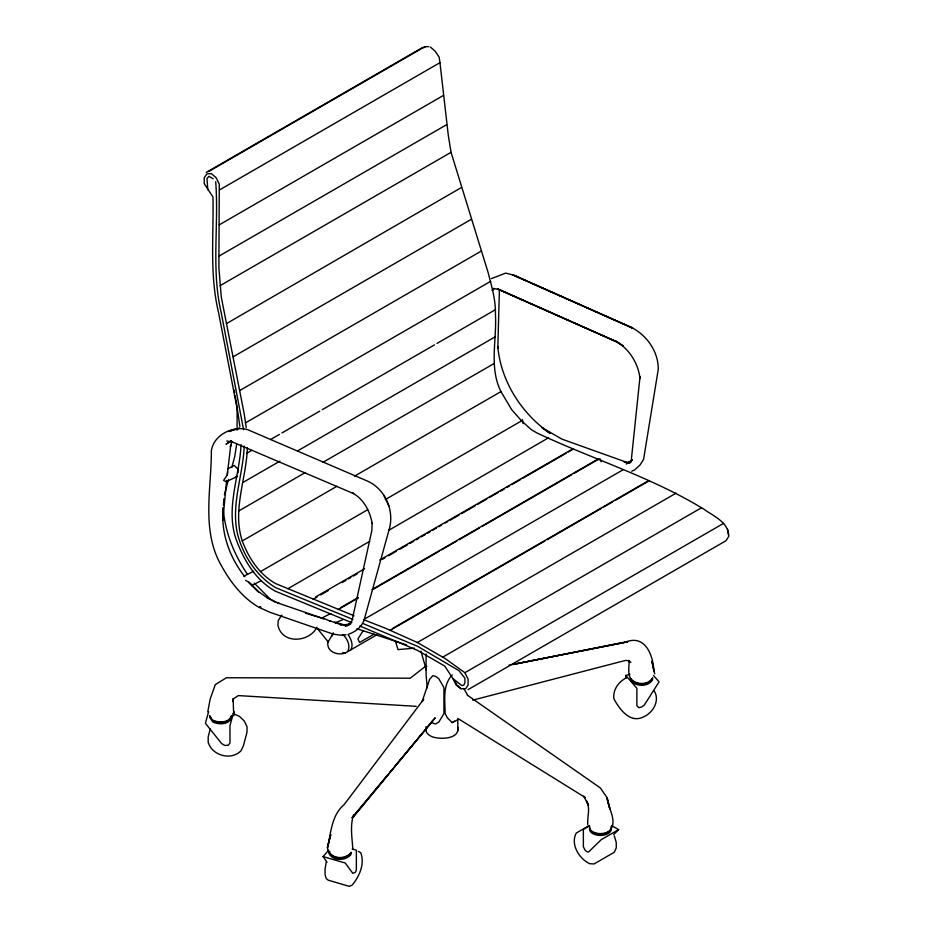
<?xml version="1.0" encoding="UTF-8"?>
<svg xmlns="http://www.w3.org/2000/svg" width="933" height="933" viewBox="0 0 933 933"><rect width="100%" height="100%" fill="white"/><g stroke="black" fill="none" stroke-linecap="round" stroke-linejoin="round"><path stroke-width="1.4" d="M499.388 290.49L497.802 348.126L497.802 346.761C500.998 381.55 521.687 413.739 550.178 433.425M629.285 661.065C628.772 668.495 626.766 680.507 636.469 683.003C642.091 684.95 649.683 683.889 652.703 678.198M239.886 426.579L237.903 412.631L218.485 312.217C209.424 274.407 213.832 235.361 212.946 196.933L204.222 183.661L204.222 177.713L206.998 173.83L211.359 173.596L216.106 177.713L219.278 184.116L218.882 267.608L221.261 296.892L244.236 414.007L246.219 427.501M223.477 505.406L223.873 498.77M227.594 471.643L227.209 475.072L223.64 480.343L226.019 481.708L237.507 476.448L235.524 476.681M237.903 473.019L238.3 469.591L234.335 465.474L227.792 468.786M244.236 446.032C242.965 477.638 228.737 509.605 239.489 540.72C245.997 559.742 258.266 577.026 275.538 587.615L352.826 619.372M247.408 447.852C246.254 478.932 232.165 510.328 242.253 540.953C248.691 558.144 259.561 574.67 275.935 583.731L354.062 615.768M226.626 480.483L222.847 520.136L223.244 507.564C220.55 532.486 229.46 557.304 244.831 576.757M227.29 474.827L230.766 445.111L230.369 446.709L231.955 441.402M241.064 444.656C239.583 476.775 224.853 509.476 236.714 540.953C244.353 561.013 256.132 580.711 275.538 591.277L351.834 622.684M352.791 849.065C352.173 837.589 349.852 826.113 353.584 814.754M236.714 443.968L234.731 456.552L231.781 467.468M351.205 852.272L350.808 854.78C345.455 860.949 333.291 861.241 329.022 853.637L329.816 851.351M326.247 862.104L325.057 869.194L325.057 874.688L326.247 878.571L328.229 880.169L349.234 886.35L351.998 885.207C359.345 876.763 365.071 863.701 360.721 852.727L358.342 851.351M207.791 711.821L210.17 699.015L215.313 684.6L226.416 677.743L410.24 678.198L426.089 665.847L426.882 666.302M330.737 834.732L327.436 847.689C328.533 858.943 344.335 861.147 350.808 853.415M224.398 494.758L228.457 479.749M210.322 728.93L208.187 736.755L208.187 742.248C212.048 755.637 231.337 760.966 241.064 750.703L243.443 745.677L247.012 732.183L247.012 726.69L244.236 720.976L239.489 716.404L233.145 713.652M330.69 834.743L327.436 847.689C331.052 832.749 331.39 815.419 344.079 804.689L423.71 699.237L422.124 701.534L429.658 679.341L432.819 675.679L435.594 676.367L438.767 678.653L443.921 687.574L443.921 713.652L438.767 722.119L435.594 723.95L432.819 723.262L432.037 721.279M208.654 711.657L205.412 723.262L221.657 743.613L224.83 745.444L228.387 745.222L229.973 742.936L229.973 725.547L233.938 711.366L233.938 715.716M231.559 715.483C229.425 723.075 218.882 722.923 212.946 720.288M231.559 715.938C229.425 723.53 218.882 723.378 212.946 720.742L209.773 716.171M231.559 717.314C229.425 724.906 218.882 724.754 212.946 722.119L209.773 717.547M426.089 665.847L426.089 669.964M332.195 635.886L333.384 632.912L327.833 642.51C326.713 651.934 337.653 655.677 345.268 653.042L347.647 651.666C350.761 645.858 347.379 638.452 342.761 634.51M350.808 649.835C353.794 644.773 350.878 638.93 348.044 634.51M611.103 828.936C616.736 819.267 608.071 808.211 607.15 798.286L609.925 809.039L607.15 797.832L600.409 787.988L467.293 695.12M452.237 674.991C442.23 685.417 445.123 700.053 445.111 713.43L447.478 718.002L452.237 722.574L458.978 719.145L584.128 796.84M363.24 630.556L357.945 638.86L359.532 642.51L374.016 634.148M281.883 615.069L278.314 620.328L277.917 625.133C281.848 644.435 309.033 642.627 316.975 627.279M652.703 677.743C648.435 685.347 636.271 685.044 630.918 678.886M652.703 679.574C648.435 687.178 636.271 686.875 630.918 680.717L630.521 678.198M353.187 817.273L435.198 717.769L394.589 766.658M352.138 817.763L388.128 774.437M389.971 772.209L392.746 768.874M352.138 817.751L433.215 720.288M327.04 862.209L323.075 856.611L328.626 850.208M350.808 852.949C345.455 859.118 333.291 859.421 329.022 851.806M613.681 834.58L618.637 829.624L611.5 825.507M231.267 440.819L226.019 444.201L231.162 440.761M626.953 677.51C618.964 681.323 612.619 689.615 613.879 698.782C619.489 709.208 630.102 723.845 643.595 716.859C653.1 712.672 660.097 700.753 654.29 691.003M226.416 323.646L461.345 187.556M287.819 588.758L369.678 541.35M388.571 530.411L548.511 437.799M206.205 172.453L422.521 47.56L424.9 47.408M208.584 171.544L424.9 46.65L428.865 46.65M219.675 189.842L439.956 62.663L439.163 57.17L435.198 51.222L430.451 47.105M219.278 224.841L443.525 95.376M218.882 256.178L446.685 124.649M220.071 285.685L451.047 152.324L448.272 135.168L439.956 62.663M233.145 356.814L471.258 219.348M239.886 390.449L481.556 250.919M245.426 422.929L490.665 281.334M246.615 453.345L251.665 450.429M270.57 439.513L279.399 434.416M281.918 432.959L319.751 411.126M322.27 409.669L434.498 344.872M437.017 343.414L495.026 309.931M243.443 482.163L279.923 461.112M297.534 450.942L495.026 336.918M238.696 510.992L305.406 472.471M323.028 462.29L494.233 363.45M242.253 540.953L336.906 486.303M354.575 476.11L500.963 391.592C488.869 367.45 496.962 340.032 495.423 314.281C495.808 300.158 491.714 286.629 488.286 273.101L451.047 152.324M260.482 571.602L367.695 509.71M385.352 499.517L521.57 420.865L531.472 429.786L537.023 432.994C592.268 459.048 651.514 477.113 703.82 509.161C713.523 516.217 728.743 522.153 728.778 536.382L726.002 540.72L468.086 689.639M313.173 599.278L316.952 597.108M320.719 594.927L328.264 590.566M342.096 582.589L345.875 580.408M348.382 578.95L350.901 577.504M353.409 576.046L357.187 573.877M382.332 559.357L384.851 557.899M388.618 555.718L396.163 551.368M399.942 549.187L407.488 544.837M409.995 543.379L413.774 541.198M416.293 539.752L418.8 538.294M421.319 536.848L425.086 534.667M427.606 533.221L430.125 531.763M432.632 530.317L436.411 528.136M438.918 526.678L441.437 525.232M445.204 523.051L447.723 521.605M450.242 520.148L459.036 515.063M461.555 513.616L475.387 505.628M477.906 504.182L486.711 499.097M489.219 497.639L498.024 492.566M500.543 491.108L504.31 488.927M506.829 487.481L509.336 486.023M511.855 484.577L520.661 479.492M523.168 478.046L565.923 453.356M568.442 451.91L572.209 449.729M340.51 607.745L358.155 597.563M372.022 589.551L597.633 459.293M338.131 609.576L358.319 597.925M373.457 589.178L439.07 551.298M441.589 549.852L456.727 541.105M459.258 539.647L479.434 527.996M481.964 526.539L571.544 474.815M574.063 473.369L598.03 459.526M364.756 618.917L622.999 469.812M348.441 651.211L377.142 634.638M392.408 628.562L648.75 480.565M390.041 630.393L544.744 541.07M547.263 539.612L601.342 508.392M603.861 506.934L612.666 501.861M615.185 500.403L649.146 480.798M363.497 619.64L385.679 628.329L417.378 642.51L676.087 493.149M442.732 657.147L701.441 507.785M417.378 642.51L445.111 658.523L464.914 672.705L723.623 523.343M452.237 722.574L454.616 721.197M589.318 825.507L576.244 833.052C570.203 844.33 579.136 858.71 589.714 863.701L594.076 863.935L614.276 852.272L616.258 847.922L616.258 842.429L614.276 835.805M589.598 825.798L583.37 829.39L583.37 846.779L584.956 849.986A5.388 3.114 60 0 0 588.525 852.039L601.202 839.688L618.637 829.624M315.552 596.992L364.616 568.757M379.719 560.068L573.468 448.54M322.69 618.497L322.293 617.809L330.865 613.447M243.84 576.186L253.671 571.241M251.409 585.632L261.24 580.688M630.918 461.858L626.16 463.876L632.504 459.747L629.332 463.409L631.314 459.981L640.026 376.722L640.026 378.553C638.3 363.695 629.612 349.409 616.655 341.723L497.802 289.113L616.655 341.723L623.396 346.073L615.465 341.035L617.844 342.411L499.388 289.568L493.44 288.425M335.11 622.882L342.889 619.64M491.458 278.594L505.721 273.101L514.433 275.387L632.901 328.229C647.56 336.195 658.57 352.452 658.255 369.398L643.595 459.293L640.026 465.019L634.487 470.045L631.711 471.188M491.983 290.338L493.837 289.568M348.837 634.055C355.356 632.014 361.223 627.151 363.893 620.783L389.644 527.681C394.076 509.628 384.863 489.09 367.847 481.253L247.408 429.553C232.772 425.588 213.587 434.906 211.359 450.826C211.476 488.74 201.155 530.469 221.261 565.433C230.113 581.644 241.752 596.84 257.706 606.602M350.656 624.037L345.268 626.043L349.234 624.212L347.251 625.81L350.808 622.847L349.234 624.667L351.998 620.783L371.812 530.655L372.209 522.655L372.209 523.565C369.946 511.249 363.8 499.038 352.394 492.916L353.584 493.604L232.749 442.137L226.812 440.994M228.713 431.478L233.145 430.02M628.539 462.5L630.918 461.73M228.923 431.443L239.489 428.189L234.416 429.647M625.763 678.349L625.763 675.457L629.927 674.256M349.828 624.095L343.286 624.9L345.268 625.133L340.113 624.445L341.7 624.9L329.337 620.655M472.728 700.158L625.763 660.354L629.332 661.042L630.918 662.418M597.377 459.444L600.012 458.838L601.202 461.812M509.068 665.124L627.746 641.834L512.847 664.494L626.16 641.834C645.601 634.568 653.17 655.689 653.893 671.107L651.91 661.275L654.686 673.848M346.061 634.732L340.51 635.198L332.988 634.055L269.987 612.316L258.896 607.29L260.878 607.056M414.462 648.155L397.959 649.613L395.265 640.458M624.177 462.267L630.521 462.267M258.896 607.29L260.482 607.29M359.87 625.996L417.774 650.523L444.714 666.069L453.03 678.653L456.202 685.055L460.949 688.717L465.707 688.717L468.086 685.055L468.086 679.107L464.914 672.705M416.188 706.339L238.3 695.586L233.542 698.782L232.749 701.068L233.145 698.56L233.542 711.133M342.493 652.808L345.268 653.042M626.871 462.36L561.981 439.163L541.77 427.501L550.097 433.367M352.196 849.007L356.359 850.208L356.359 867.597A4.047 2.204 -83.4 0 1 355.17 872.402L352.791 873.311L345.268 863.013L323.075 856.611M305.651 613.238L323.669 618.684M334.772 622.043L345.863 625.402M356.954 628.749L406.636 644.89M323.844 618.766L277.124 602.718L279.107 603.394L267.223 597.913L268.401 598.601L257.706 591.044L248.598 582.122L245.624 580.408M363.497 623.757L417.774 646.406L458.978 670.652L464.914 678.198L464.914 682.769L463.724 685.288L461.742 685.51L453.03 678.653L456.657 684.181M331.005 621.471L322.293 617.809M274.967 602.135L270.383 599.278L254.301 583.183M213.144 178.751L208.98 176.349L206.998 178.401L207.791 189.842M585.353 797.598L583.766 796.222L588.525 805.377L586.542 801.027C590.612 808.27 587.125 816.783 587.732 824.585M457.392 685.288L460.949 688.717M250.977 584.42L248.598 582.122L258.499 591.965L249.939 583.312M521.57 420.865L511.669 409.657L500.963 391.592M653.497 675.457L659.048 681.86L644.388 704.963L641.612 707.016L638.837 707.704L636.866 705.651L636.866 688.262L625.763 675.457M317.383 628.527L328.381 642.091M247.513 574.413C234.346 555.088 225.273 532.79 223.244 509.383M463.981 688.752L467.48 694.933M383.696 494.98L388.851 505.733M209.773 715.716L210.963 718.223M215.71 181.76C218.987 225.051 211.056 269.894 221.261 312.905L243.56 429.623M420.935 651.187L425.693 667.771M628.935 660.354L629.332 662.418M522.363 419.5L523.156 423.617M234.125 389.971L234.615 392.828M235.116 395.697L237.11 407.138L237.11 430.171M727.588 529.291L728.381 534.784M457.788 718.41L457.788 730.807M427.279 687.878L426.089 674.991L426.089 654.045M426.089 726.597L426.089 730.807A14.135 8.164 0 0 0 432.819 736.988A19.675 11.359 0 0 0 445.111 738.131A14.135 8.164 0 0 0 455.805 734.236A19.675 11.359 0 0 0 457.788 727.145M426.089 730.807A19.675 11.359 0 0 1 425.856 728.358M611.103 826.65A10.881 6.286 0 0 1 600.409 834.079A10.881 6.286 0 0 1 589.714 826.65M611.103 828.026A10.881 6.286 0 0 1 600.409 835.443A10.881 6.286 0 0 1 589.714 828.026M611.103 828.481A10.881 6.286 0 0 1 600.409 833.612A10.881 6.286 0 0 1 589.714 828.481M631.711 327.541L512.858 274.932L632.901 328.229L631.711 327.541"/></g></svg>
